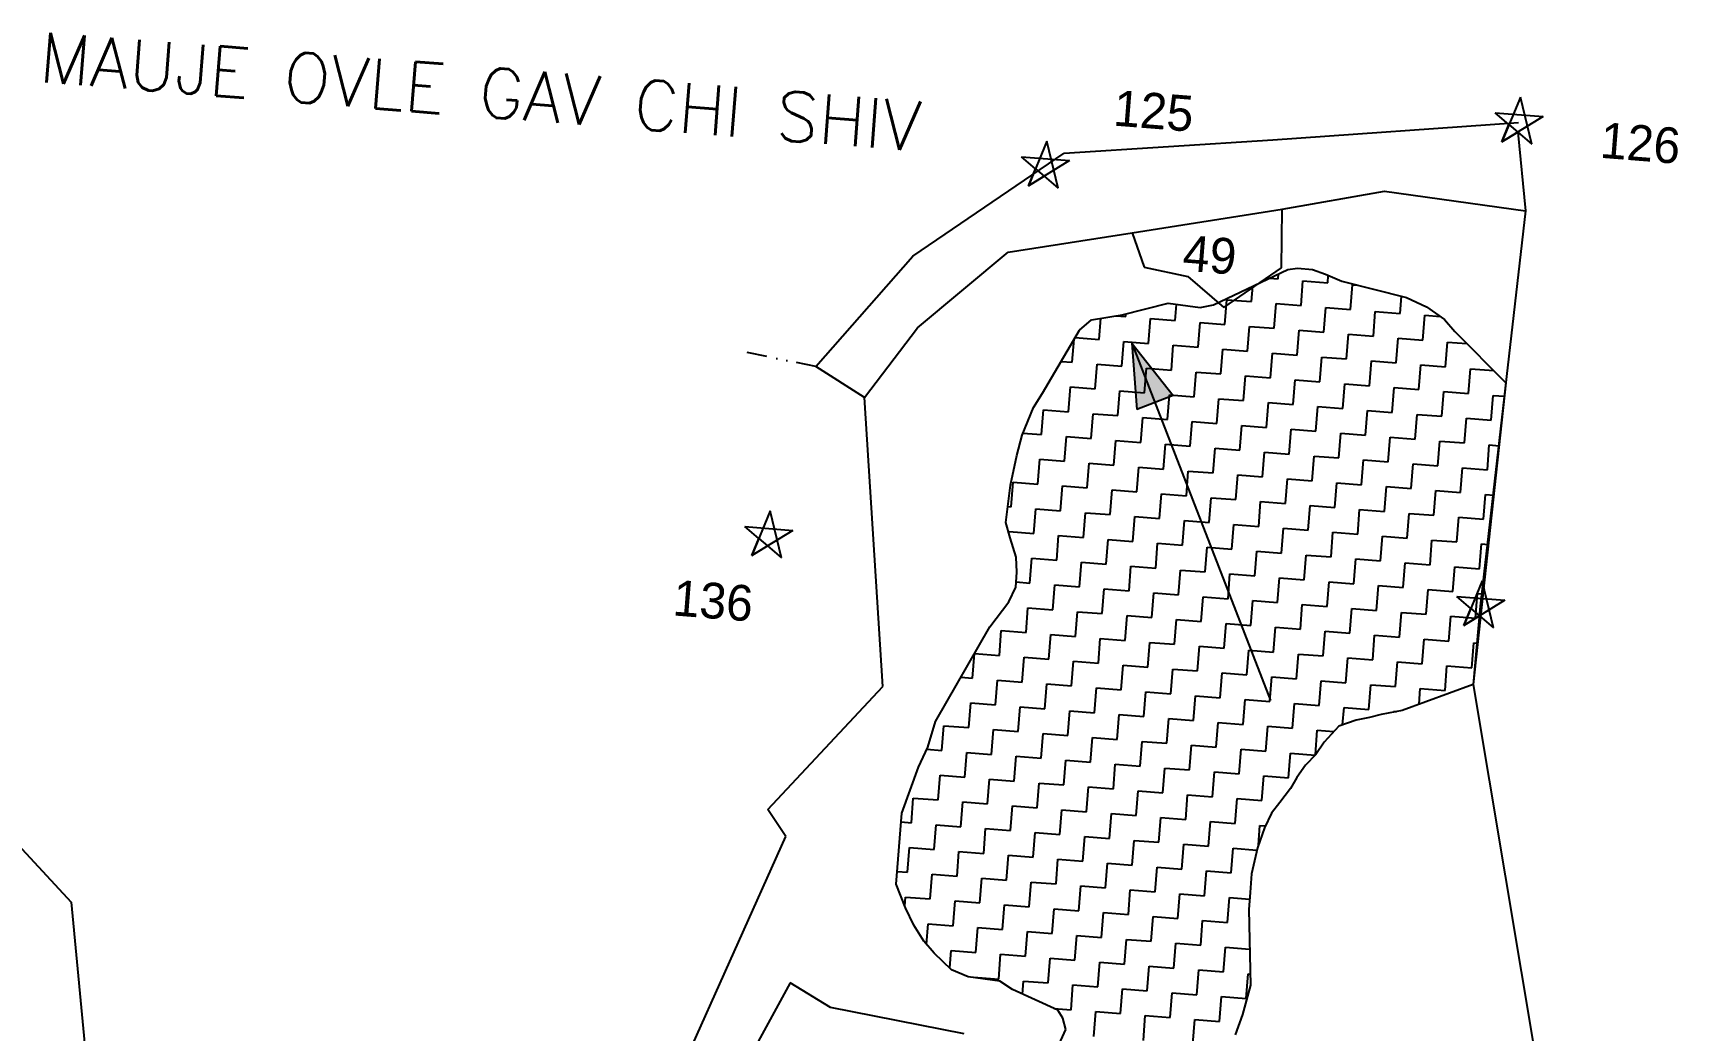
# Model space of a CAD drawing. Header units: metres. Extents: x 292752 to 294952, y 2098977 to 2102453.
# Drawn here: x 294385.6 to 294800.9, y 2101501.5 to 2101753.3 of the extents above; entities that cross this region are included whole.
import ezdxf
from ezdxf.enums import TextEntityAlignment as Align

# ---------------------------------------------------------------- set-up
doc = ezdxf.new("R2010")
doc.units = ezdxf.units.M
doc.linetypes.add('DIVIDE', pattern=[1.25, 0.5, -0.25, 0, -0.25, 0, -0.25])
for name, color, linetype in [('POLY_HATCH', 12, 'Continuous'), ('POLY_PARCEL', 6, 'Continuous'), ('POLY_ROAD', 30, 'Continuous'), ('TEXT_MAPOUT', 7, 'Continuous'), ('TEXT_PARCEL', 7, 'Continuous'), ('V_BOUND_LINE', 7, 'Continuous'), ('V_DIVIDE_LINE', 7, 'DIVIDE')]:
    doc.layers.add(name, color=color, linetype=linetype)
doc.styles.get("Standard").update_dxf_attribs({"font": 'simplex.shx'})
doc.styles.add('TEXT_MAP', font='', dxfattribs={"height": 2.5})
doc.styles.get('TEXT_MAP').set_extended_font_data('Kruti Dev 050')

msp = doc.modelspace()

# ---------------------------------------------------------------- hatches: boundary and pattern name
h = msp.add_hatch(color=256)
h.paths.add_polyline_path([(294668.87, 2101659.98), (294673.46, 2101661.76), (294663.07, 2101674.96)])
h.paths.add_polyline_path([(294663.07, 2101674.96), (294664.29, 2101658.21), (294668.87, 2101659.98)])

# ---------------------------------------------------------------- linework, layer by layer
for p, q in [((294761.13, 2101737.07), (294756.46, 2101725.81)), ((294763.97, 2101725.22), (294761.13, 2101737.07)), ((294754.71, 2101733.13), (294766.85, 2101732.17)), ((294758.24, 2101730.11), (294754.71, 2101733.13)), ((294766.85, 2101732.17), (294756.45, 2101725.81)), ((294756.45, 2101725.81), (294758.24, 2101730.11)), ((294756.46, 2101725.81), (294760.43, 2101728.24)), ((294758.24, 2101730.11), (294760.43, 2101728.24)), ((294760.43, 2101728.24), (294763.97, 2101725.22)), ((294641.59, 2101725.94), (294636.92, 2101714.68)), ((294644.43, 2101714.08), (294641.59, 2101725.94)), ((294635.16, 2101722), (294647.31, 2101721.04)), ((294638.69, 2101718.98), (294635.16, 2101722)), ((294647.31, 2101721.04), (294636.91, 2101714.67)), ((294636.91, 2101714.67), (294638.69, 2101718.98)), ((294638.69, 2101718.98), (294640.89, 2101717.11)), ((294636.92, 2101714.68), (294640.89, 2101717.11)), ((294640.89, 2101717.11), (294644.43, 2101714.08)), ((294663.07, 2101674.96), (294698.03, 2101584.69)), ((294663.07, 2101674.96), (294664.29, 2101658.21)), ((294663.07, 2101674.96), (294673.46, 2101661.76)), ((294673.46, 2101661.76), (294664.29, 2101658.21)), ((294571.75, 2101632.56), (294567.08, 2101621.3)), ((294574.59, 2101620.71), (294571.75, 2101632.56)), ((294565.33, 2101628.62), (294577.48, 2101627.67)), ((294568.86, 2101625.61), (294565.33, 2101628.62)), ((294577.48, 2101627.67), (294567.08, 2101621.3)), ((294567.08, 2101621.3), (294568.86, 2101625.61)), ((294567.08, 2101621.3), (294571.06, 2101623.73)), ((294568.86, 2101625.61), (294571.06, 2101623.73)), ((294571.06, 2101623.73), (294574.59, 2101620.71)), ((294751.49, 2101614.92), (294746.82, 2101603.66)), ((294754.33, 2101603.07), (294751.49, 2101614.92)), ((294745.07, 2101610.98), (294757.21, 2101610.02)), ((294748.6, 2101607.97), (294745.07, 2101610.98)), ((294757.21, 2101610.02), (294746.81, 2101603.66)), ((294746.81, 2101603.66), (294748.6, 2101607.97)), ((294748.6, 2101607.97), (294750.79, 2101606.09)), ((294746.82, 2101603.66), (294750.79, 2101606.09)), ((294750.79, 2101606.09), (294754.33, 2101603.07))]:
    msp.add_line(p, q)
at = {"layer": 'POLY_HATCH'}
for p, q in [((294702.45, 2101693.57), (294704.85, 2101693.86)), ((294704.85, 2101693.86), (294708.64, 2101693.56)), ((294683.64, 2101684.58), (294702.45, 2101693.57)), ((294708.64, 2101693.56), (294711.88, 2101692.35)), ((294711.88, 2101692.35), (294716.03, 2101690.6)), ((294716.03, 2101690.6), (294732.37, 2101686.45)), ((294732.37, 2101686.45), (294737.43, 2101684.15)), ((294652.86, 2101680.82), (294660.58, 2101682.12)), ((294660.58, 2101682.12), (294672.24, 2101685.01)), ((294672.24, 2101685.01), (294680.25, 2101683.9)), ((294680.25, 2101683.9), (294683.64, 2101684.58)), ((294737.43, 2101684.15), (294741.94, 2101680.93)), ((294640.44, 2101662.28), (294649.79, 2101678.21)), ((294649.79, 2101678.21), (294652.86, 2101680.82)), ((294741.94, 2101680.93), (294744.56, 2101677.87)), ((294744.56, 2101677.87), (294757.46, 2101664.93)), ((294757.46, 2101664.93), (294749.18, 2101588.76)), ((294638.25, 2101658.65), (294640.44, 2101662.28)), ((294635.32, 2101651.74), (294638.25, 2101658.65)), ((294633.96, 2101646.61), (294635.32, 2101651.74)), ((294632.42, 2101639.11), (294633.96, 2101646.61)), ((294631.2, 2101629.69), (294632.42, 2101639.11)), ((294632.32, 2101625.79), (294631.2, 2101629.69)), ((294633.84, 2101620.91), (294632.32, 2101625.79)), ((294634.01, 2101617.09), (294633.84, 2101620.91)), ((294633.72, 2101613.3), (294634.01, 2101617.09)), ((294632, 2101609.63), (294633.72, 2101613.3)), ((294627.21, 2101603.34), (294632, 2101609.63)), ((294613.45, 2101579.41), (294627.21, 2101603.34)), ((294749.18, 2101588.76), (294731.29, 2101582.18)), ((294731.29, 2101582.18), (294725.97, 2101581.17)), ((294611.5, 2101572.89), (294613.45, 2101579.41)), ((294715.26, 2101578.21), (294711.61, 2101574.21)), ((294719.67, 2101579.76), (294715.26, 2101578.21)), ((294723.05, 2101580.45), (294719.67, 2101579.76)), ((294725.97, 2101581.17), (294723.05, 2101580.45)), ((294711.61, 2101574.21), (294709.45, 2101571.05)), ((294609.2, 2101567.84), (294611.5, 2101572.89)), ((294709.45, 2101571.05), (294706.86, 2101568.4)), ((294604.95, 2101556.27), (294609.2, 2101567.84)), ((294704.7, 2101565.24), (294703.06, 2101562.51)), ((294706.86, 2101568.4), (294704.7, 2101565.24)), ((294703.06, 2101562.51), (294700.39, 2101558.91)), ((294700.39, 2101558.91), (294698.28, 2101556.22)), ((294603.53, 2101538.3), (294604.95, 2101556.27)), ((294698.28, 2101556.22), (294696.56, 2101552.55)), ((294696.56, 2101552.55), (294694.73, 2101547.46)), ((294694.73, 2101547.46), (294693.26, 2101540.91)), ((294693.26, 2101540.91), (294692.88, 2101536.18)), ((294605.93, 2101532.39), (294603.53, 2101538.3)), ((294692.88, 2101536.18), (294692.55, 2101531.92)), ((294607.96, 2101527.95), (294605.93, 2101532.39)), ((294692.55, 2101531.92), (294692.95, 2101512.84)), ((294610.5, 2101523.94), (294607.96, 2101527.95)), ((294613.11, 2101520.88), (294610.5, 2101523.94)), ((294617.55, 2101516.72), (294613.11, 2101520.88)), ((294621.7, 2101514.96), (294617.55, 2101516.72)), ((294629.71, 2101513.85), (294621.7, 2101514.96)), ((294632.87, 2101511.7), (294629.71, 2101513.85)), ((294644.37, 2101506.51), (294632.87, 2101511.7)), ((294692.95, 2101512.84), (294690.93, 2101505.39)), ((294645.64, 2101504.5), (294644.37, 2101506.51)), ((294646.37, 2101501.59), (294645.64, 2101504.5)), ((294690.93, 2101505.39), (294689.1, 2101500.29)), ((294644.65, 2101497.92), (294646.37, 2101501.59))]:
    msp.add_line(p, q, dxfattribs=at)
at = {"layer": 'POLY_HATCH', "linetype": 'Continuous'}
for p, q in [((294697.8, 2101691.35), (294699.98, 2101691.18)), ((294699.98, 2101691.18), (294700.08, 2101692.44)), ((294705.74, 2101684.43), (294706.23, 2101690.68)), ((294706.23, 2101690.68), (294712.48, 2101690.19)), ((294712.48, 2101690.19), (294712.63, 2101692.03)), ((294718.24, 2101683.45), (294718.73, 2101689.7)), ((294718.73, 2101689.7), (294719.95, 2101689.6)), ((294686.49, 2101679.66), (294686.99, 2101685.91)), ((294686.99, 2101685.91), (294693.24, 2101685.42)), ((294693.24, 2101685.42), (294693.55, 2101689.32)), ((294730.74, 2101682.46), (294731.08, 2101686.78)), ((294658.92, 2101681.84), (294661.49, 2101681.64)), ((294661.49, 2101681.64), (294661.55, 2101682.36)), ((294673.99, 2101680.65), (294674.31, 2101684.72)), ((294698.99, 2101678.68), (294699.49, 2101684.93)), ((294699.49, 2101684.93), (294705.74, 2101684.43)), ((294711.5, 2101677.69), (294711.99, 2101683.94)), ((294711.99, 2101683.94), (294718.24, 2101683.45)), ((294724, 2101676.7), (294724.49, 2101682.95)), ((294724.49, 2101682.95), (294730.74, 2101682.46)), ((294736.5, 2101675.72), (294736.99, 2101681.97)), ((294736.99, 2101681.97), (294740.93, 2101681.66)), ((294654.75, 2101675.88), (294655.17, 2101681.21)), ((294667.25, 2101674.89), (294667.74, 2101681.14)), ((294667.74, 2101681.14), (294673.99, 2101680.65)), ((294679.75, 2101673.91), (294680.24, 2101680.16)), ((294680.24, 2101680.16), (294686.49, 2101679.66)), ((294692.25, 2101672.92), (294692.74, 2101679.17)), ((294692.74, 2101679.17), (294698.99, 2101678.68)), ((294704.75, 2101671.93), (294705.25, 2101678.18)), ((294705.25, 2101678.18), (294711.5, 2101677.69)), ((294717.25, 2101670.95), (294717.75, 2101677.2)), ((294717.75, 2101677.2), (294724, 2101676.7)), ((294648.01, 2101670.12), (294648.46, 2101675.95)), ((294648.7, 2101676.36), (294654.75, 2101675.88)), ((294660.51, 2101669.13), (294661, 2101675.38)), ((294661, 2101675.38), (294667.25, 2101674.89)), ((294673.01, 2101668.15), (294673.5, 2101674.4)), ((294673.5, 2101674.4), (294679.75, 2101673.91)), ((294685.51, 2101667.16), (294686, 2101673.41)), ((294686, 2101673.41), (294692.25, 2101672.92)), ((294729.75, 2101669.96), (294730.25, 2101676.21)), ((294730.25, 2101676.21), (294736.5, 2101675.72)), ((294742.25, 2101668.97), (294742.75, 2101675.22)), ((294742.75, 2101675.22), (294747.58, 2101674.84)), ((294645.17, 2101670.34), (294648.01, 2101670.12)), ((294653.76, 2101663.38), (294654.26, 2101669.63)), ((294654.26, 2101669.63), (294660.51, 2101669.13)), ((294698.01, 2101666.17), (294698.5, 2101672.43)), ((294698.5, 2101672.43), (294704.75, 2101671.93)), ((294710.51, 2101665.19), (294711, 2101671.44)), ((294711, 2101671.44), (294717.25, 2101670.95)), ((294723.01, 2101664.2), (294723.5, 2101670.45)), ((294723.5, 2101670.45), (294729.75, 2101669.96)), ((294735.51, 2101663.22), (294736, 2101669.47)), ((294736, 2101669.47), (294742.25, 2101668.97)), ((294666.26, 2101662.39), (294666.76, 2101668.64)), ((294666.76, 2101668.64), (294673.01, 2101668.15)), ((294678.76, 2101661.4), (294679.26, 2101667.65)), ((294679.26, 2101667.65), (294685.51, 2101667.16)), ((294691.26, 2101660.42), (294691.76, 2101666.67)), ((294691.76, 2101666.67), (294698.01, 2101666.17)), ((294703.77, 2101659.43), (294704.26, 2101665.68)), ((294704.26, 2101665.68), (294710.51, 2101665.19)), ((294716.27, 2101658.44), (294716.76, 2101664.7)), ((294716.76, 2101664.7), (294723.01, 2101664.2)), ((294748.01, 2101662.23), (294748.5, 2101668.48)), ((294748.5, 2101668.48), (294754.38, 2101668.02)), ((294647.02, 2101657.62), (294647.51, 2101663.87)), ((294647.51, 2101663.87), (294653.76, 2101663.38)), ((294659.52, 2101656.63), (294660.01, 2101662.88)), ((294660.01, 2101662.88), (294666.26, 2101662.39)), ((294672.02, 2101655.65), (294672.51, 2101661.9)), ((294672.51, 2101661.9), (294678.76, 2101661.4)), ((294684.52, 2101654.66), (294685.01, 2101660.91)), ((294685.01, 2101660.91), (294691.26, 2101660.42)), ((294728.77, 2101657.46), (294729.26, 2101663.71)), ((294729.26, 2101663.71), (294735.51, 2101663.22)), ((294741.27, 2101656.47), (294741.76, 2101662.72)), ((294741.76, 2101662.72), (294748.01, 2101662.23)), ((294753.77, 2101655.49), (294754.26, 2101661.74)), ((294754.26, 2101661.74), (294757.09, 2101661.51)), ((294640.27, 2101651.86), (294640.77, 2101658.11)), ((294640.77, 2101658.11), (294647.02, 2101657.62)), ((294652.78, 2101650.88), (294653.27, 2101657.13)), ((294653.27, 2101657.13), (294659.52, 2101656.63)), ((294697.02, 2101653.67), (294697.51, 2101659.92)), ((294697.51, 2101659.92), (294703.77, 2101659.43)), ((294709.52, 2101652.69), (294710.02, 2101658.94)), ((294710.02, 2101658.94), (294716.27, 2101658.44)), ((294722.02, 2101651.7), (294722.52, 2101657.95)), ((294722.52, 2101657.95), (294728.77, 2101657.46)), ((294734.52, 2101650.71), (294735.02, 2101656.96)), ((294735.02, 2101656.96), (294741.27, 2101656.47)), ((294635.53, 2101652.24), (294640.27, 2101651.86)), ((294665.28, 2101649.89), (294665.77, 2101656.14)), ((294665.77, 2101656.14), (294672.02, 2101655.65)), ((294677.78, 2101648.9), (294678.27, 2101655.15)), ((294678.27, 2101655.15), (294684.52, 2101654.66)), ((294690.28, 2101647.92), (294690.77, 2101654.17)), ((294690.77, 2101654.17), (294697.02, 2101653.67)), ((294702.78, 2101646.93), (294703.27, 2101653.18)), ((294703.27, 2101653.18), (294709.52, 2101652.69)), ((294747.02, 2101649.73), (294747.52, 2101655.98)), ((294747.52, 2101655.98), (294753.77, 2101655.49)), ((294646.03, 2101645.12), (294646.53, 2101651.37)), ((294646.53, 2101651.37), (294652.78, 2101650.88)), ((294658.53, 2101644.13), (294659.03, 2101650.38)), ((294659.03, 2101650.38), (294665.28, 2101649.89)), ((294671.03, 2101643.15), (294671.53, 2101649.4)), ((294671.53, 2101649.4), (294677.78, 2101648.9)), ((294683.53, 2101642.16), (294684.03, 2101648.41)), ((294684.03, 2101648.41), (294690.28, 2101647.92)), ((294715.28, 2101645.94), (294715.77, 2101652.19)), ((294715.77, 2101652.19), (294722.02, 2101651.7)), ((294727.78, 2101644.96), (294728.27, 2101651.21)), ((294728.27, 2101651.21), (294734.52, 2101650.71)), ((294740.28, 2101643.97), (294740.77, 2101650.22)), ((294740.77, 2101650.22), (294747.02, 2101649.73)), ((294752.78, 2101642.98), (294753.27, 2101649.23)), ((294753.27, 2101649.23), (294755.73, 2101649.04)), ((294639.29, 2101639.36), (294639.78, 2101645.61)), ((294639.78, 2101645.61), (294646.03, 2101645.12)), ((294651.79, 2101638.38), (294652.28, 2101644.63)), ((294652.28, 2101644.63), (294658.53, 2101644.13)), ((294696.04, 2101641.17), (294696.53, 2101647.42)), ((294696.53, 2101647.42), (294702.78, 2101646.93)), ((294708.54, 2101640.19), (294709.03, 2101646.44)), ((294709.03, 2101646.44), (294715.28, 2101645.94)), ((294721.04, 2101639.2), (294721.53, 2101645.45)), ((294721.53, 2101645.45), (294727.78, 2101644.96)), ((294733.54, 2101638.21), (294734.03, 2101644.46)), ((294734.03, 2101644.46), (294740.28, 2101643.97)), ((294632.54, 2101633.61), (294633.04, 2101639.86)), ((294633.04, 2101639.86), (294639.29, 2101639.36)), ((294664.29, 2101637.39), (294664.78, 2101643.64)), ((294664.78, 2101643.64), (294671.03, 2101643.15)), ((294676.79, 2101636.4), (294677.28, 2101642.65)), ((294677.28, 2101642.65), (294683.53, 2101642.16)), ((294689.29, 2101635.42), (294689.78, 2101641.67)), ((294689.78, 2101641.67), (294696.04, 2101641.17)), ((294701.79, 2101634.43), (294702.29, 2101640.68)), ((294702.29, 2101640.68), (294708.54, 2101640.19)), ((294746.04, 2101637.23), (294746.53, 2101643.48)), ((294746.53, 2101643.48), (294752.78, 2101642.98)), ((294645.05, 2101632.62), (294645.54, 2101638.87)), ((294645.54, 2101638.87), (294651.79, 2101638.38)), ((294657.55, 2101631.63), (294658.04, 2101637.88)), ((294658.04, 2101637.88), (294664.29, 2101637.39)), ((294670.05, 2101630.65), (294670.54, 2101636.9)), ((294670.54, 2101636.9), (294676.79, 2101636.4)), ((294682.55, 2101629.66), (294683.04, 2101635.91)), ((294683.04, 2101635.91), (294689.29, 2101635.42)), ((294714.29, 2101633.44), (294714.79, 2101639.69)), ((294714.79, 2101639.69), (294721.04, 2101639.2)), ((294726.79, 2101632.46), (294727.29, 2101638.71)), ((294727.29, 2101638.71), (294733.54, 2101638.21)), ((294739.29, 2101631.47), (294739.79, 2101637.72)), ((294739.79, 2101637.72), (294746.04, 2101637.23)), ((294751.8, 2101630.48), (294752.29, 2101636.73)), ((294752.29, 2101636.73), (294754.38, 2101636.57)), ((294631.71, 2101633.67), (294632.54, 2101633.61)), ((294638.3, 2101626.86), (294638.8, 2101633.11)), ((294638.8, 2101633.11), (294645.05, 2101632.62)), ((294650.8, 2101625.88), (294651.3, 2101632.13)), ((294651.3, 2101632.13), (294657.55, 2101631.63)), ((294695.05, 2101628.67), (294695.54, 2101634.92)), ((294695.54, 2101634.92), (294701.79, 2101634.43)), ((294707.55, 2101627.69), (294708.04, 2101633.94)), ((294708.04, 2101633.94), (294714.29, 2101633.44)), ((294720.05, 2101626.7), (294720.54, 2101632.95)), ((294720.54, 2101632.95), (294726.79, 2101632.46)), ((294732.55, 2101625.71), (294733.04, 2101631.96)), ((294733.04, 2101631.96), (294739.29, 2101631.47)), ((294632.01, 2101626.86), (294632.05, 2101627.35)), ((294632.05, 2101627.35), (294638.3, 2101626.86)), ((294663.3, 2101624.89), (294663.8, 2101631.14)), ((294663.8, 2101631.14), (294670.05, 2101630.65)), ((294675.8, 2101623.9), (294676.3, 2101630.15)), ((294676.3, 2101630.15), (294682.55, 2101629.66)), ((294688.3, 2101622.92), (294688.8, 2101629.17)), ((294688.8, 2101629.17), (294695.05, 2101628.67)), ((294700.81, 2101621.93), (294701.3, 2101628.18)), ((294701.3, 2101628.18), (294707.55, 2101627.69)), ((294745.05, 2101624.73), (294745.54, 2101630.98)), ((294745.54, 2101630.98), (294751.8, 2101630.48)), ((294644.06, 2101620.12), (294644.55, 2101626.37)), ((294644.55, 2101626.37), (294650.8, 2101625.88)), ((294656.56, 2101619.13), (294657.05, 2101625.38)), ((294657.05, 2101625.38), (294663.3, 2101624.89)), ((294669.06, 2101618.14), (294669.55, 2101624.4)), ((294669.55, 2101624.4), (294675.8, 2101623.9)), ((294681.56, 2101617.16), (294682.05, 2101623.41)), ((294682.05, 2101623.41), (294688.3, 2101622.92)), ((294713.31, 2101620.94), (294713.8, 2101627.19)), ((294713.8, 2101627.19), (294720.05, 2101626.7)), ((294725.81, 2101619.96), (294726.3, 2101626.21)), ((294726.3, 2101626.21), (294732.55, 2101625.71)), ((294738.31, 2101618.97), (294738.8, 2101625.22)), ((294738.8, 2101625.22), (294745.05, 2101624.73)), ((294750.81, 2101617.98), (294751.3, 2101624.23)), ((294751.3, 2101624.23), (294753.02, 2101624.1)), ((294637.32, 2101614.36), (294637.81, 2101620.61)), ((294637.81, 2101620.61), (294644.06, 2101620.12)), ((294649.82, 2101613.37), (294650.31, 2101619.62)), ((294650.31, 2101619.62), (294656.56, 2101619.13)), ((294694.06, 2101616.17), (294694.56, 2101622.42)), ((294694.56, 2101622.42), (294700.81, 2101621.93)), ((294706.56, 2101615.19), (294707.06, 2101621.44)), ((294707.06, 2101621.44), (294713.31, 2101620.94)), ((294719.06, 2101614.2), (294719.56, 2101620.45)), ((294719.56, 2101620.45), (294725.81, 2101619.96)), ((294731.56, 2101613.21), (294732.06, 2101619.46)), ((294732.06, 2101619.46), (294738.31, 2101618.97)), ((294662.32, 2101612.39), (294662.81, 2101618.64)), ((294662.81, 2101618.64), (294669.06, 2101618.14)), ((294674.82, 2101611.4), (294675.31, 2101617.65)), ((294675.31, 2101617.65), (294681.56, 2101617.16)), ((294687.32, 2101610.41), (294687.81, 2101616.67)), ((294687.81, 2101616.67), (294694.06, 2101616.17)), ((294699.82, 2101609.43), (294700.31, 2101615.68)), ((294700.31, 2101615.68), (294706.56, 2101615.19)), ((294744.06, 2101612.23), (294744.56, 2101618.48)), ((294744.56, 2101618.48), (294750.81, 2101617.98)), ((294633.82, 2101614.64), (294637.32, 2101614.36)), ((294643.07, 2101607.62), (294643.57, 2101613.87)), ((294643.57, 2101613.87), (294649.82, 2101613.37)), ((294655.57, 2101606.63), (294656.07, 2101612.88)), ((294656.07, 2101612.88), (294662.32, 2101612.39)), ((294668.07, 2101605.64), (294668.57, 2101611.89)), ((294668.57, 2101611.89), (294674.82, 2101611.4)), ((294680.57, 2101604.66), (294681.07, 2101610.91)), ((294681.07, 2101610.91), (294687.32, 2101610.41)), ((294712.32, 2101608.44), (294712.81, 2101614.69)), ((294712.81, 2101614.69), (294719.06, 2101614.2)), ((294724.82, 2101607.46), (294725.31, 2101613.71)), ((294725.31, 2101613.71), (294731.56, 2101613.21)), ((294737.32, 2101606.47), (294737.81, 2101612.72)), ((294737.81, 2101612.72), (294744.06, 2101612.23)), ((294749.82, 2101605.48), (294750.32, 2101611.73)), ((294750.32, 2101611.73), (294751.67, 2101611.63)), ((294636.33, 2101601.86), (294636.82, 2101608.11)), ((294636.82, 2101608.11), (294643.07, 2101607.62)), ((294648.83, 2101600.87), (294649.32, 2101607.12)), ((294649.32, 2101607.12), (294655.57, 2101606.63)), ((294693.08, 2101603.67), (294693.57, 2101609.92)), ((294693.57, 2101609.92), (294699.82, 2101609.43)), ((294705.58, 2101602.68), (294706.07, 2101608.93)), ((294706.07, 2101608.93), (294712.32, 2101608.44)), ((294718.08, 2101601.7), (294718.57, 2101607.95)), ((294718.57, 2101607.95), (294724.82, 2101607.46)), ((294730.58, 2101600.71), (294731.07, 2101606.96)), ((294731.07, 2101606.96), (294737.32, 2101606.47)), ((294661.33, 2101599.89), (294661.82, 2101606.14)), ((294661.82, 2101606.14), (294668.07, 2101605.64)), ((294673.83, 2101598.9), (294674.32, 2101605.15)), ((294674.32, 2101605.15), (294680.57, 2101604.66)), ((294686.33, 2101597.91), (294686.83, 2101604.16)), ((294686.83, 2101604.16), (294693.08, 2101603.67)), ((294698.83, 2101596.93), (294699.33, 2101603.18)), ((294699.33, 2101603.18), (294705.58, 2101602.68)), ((294743.08, 2101599.72), (294743.57, 2101605.98)), ((294743.57, 2101605.98), (294749.82, 2101605.48)), ((294629.59, 2101596.1), (294630.08, 2101602.35)), ((294630.08, 2101602.35), (294636.33, 2101601.86)), ((294642.09, 2101595.12), (294642.58, 2101601.37)), ((294642.58, 2101601.37), (294648.83, 2101600.87)), ((294654.59, 2101594.13), (294655.08, 2101600.38)), ((294655.08, 2101600.38), (294661.33, 2101599.89)), ((294667.09, 2101593.14), (294667.58, 2101599.39)), ((294667.58, 2101599.39), (294673.83, 2101598.9)), ((294679.59, 2101592.16), (294680.08, 2101598.41)), ((294680.08, 2101598.41), (294686.33, 2101597.91)), ((294711.33, 2101595.94), (294711.83, 2101602.19)), ((294711.83, 2101602.19), (294718.08, 2101601.7)), ((294723.83, 2101594.95), (294724.33, 2101601.2)), ((294724.33, 2101601.2), (294730.58, 2101600.71)), ((294736.33, 2101593.97), (294736.83, 2101600.22)), ((294736.83, 2101600.22), (294743.08, 2101599.72)), ((294748.84, 2101592.98), (294749.33, 2101599.23)), ((294749.33, 2101599.23), (294750.31, 2101599.15)), ((294622.84, 2101590.35), (294623.33, 2101596.6)), ((294623.33, 2101596.6), (294629.59, 2101596.1)), ((294635.34, 2101589.36), (294635.84, 2101595.61)), ((294635.84, 2101595.61), (294642.09, 2101595.12)), ((294647.84, 2101588.37), (294648.34, 2101594.62)), ((294648.34, 2101594.62), (294654.59, 2101594.13)), ((294692.09, 2101591.17), (294692.58, 2101597.42)), ((294692.58, 2101597.42), (294698.83, 2101596.93)), ((294704.59, 2101590.18), (294705.08, 2101596.43)), ((294705.08, 2101596.43), (294711.33, 2101595.94)), ((294717.09, 2101589.2), (294717.58, 2101595.45)), ((294717.58, 2101595.45), (294723.83, 2101594.95)), ((294729.59, 2101588.21), (294730.08, 2101594.46)), ((294730.08, 2101594.46), (294736.33, 2101593.97)), ((294619.87, 2101590.58), (294622.84, 2101590.35)), ((294660.34, 2101587.39), (294660.84, 2101593.64)), ((294660.84, 2101593.64), (294667.09, 2101593.14)), ((294672.84, 2101586.4), (294673.34, 2101592.65)), ((294673.34, 2101592.65), (294679.59, 2101592.16)), ((294685.35, 2101585.41), (294685.84, 2101591.66)), ((294685.84, 2101591.66), (294692.09, 2101591.17)), ((294697.85, 2101584.43), (294698.34, 2101590.68)), ((294698.34, 2101590.68), (294704.59, 2101590.18)), ((294742.09, 2101587.22), (294742.59, 2101593.47)), ((294742.59, 2101593.47), (294748.84, 2101592.98)), ((294628.6, 2101583.6), (294629.09, 2101589.85)), ((294629.09, 2101589.85), (294635.34, 2101589.36)), ((294641.1, 2101582.62), (294641.59, 2101588.87)), ((294641.59, 2101588.87), (294647.84, 2101588.37)), ((294653.6, 2101581.63), (294654.09, 2101587.88)), ((294654.09, 2101587.88), (294660.34, 2101587.39)), ((294666.1, 2101580.64), (294666.59, 2101586.89)), ((294666.59, 2101586.89), (294672.84, 2101586.4)), ((294678.6, 2101579.66), (294679.09, 2101585.91)), ((294679.09, 2101585.91), (294685.35, 2101585.41)), ((294710.35, 2101583.44), (294710.84, 2101589.69)), ((294710.84, 2101589.69), (294717.09, 2101589.2)), ((294722.85, 2101582.45), (294723.34, 2101588.7)), ((294723.34, 2101588.7), (294729.59, 2101588.21)), ((294735.53, 2101583.74), (294735.84, 2101587.72)), ((294735.84, 2101587.72), (294742.09, 2101587.22)), ((294621.85, 2101577.85), (294622.35, 2101584.1)), ((294622.35, 2101584.1), (294628.6, 2101583.6)), ((294634.36, 2101576.86), (294634.85, 2101583.11)), ((294634.85, 2101583.11), (294641.1, 2101582.62)), ((294646.86, 2101575.87), (294647.35, 2101582.12)), ((294647.35, 2101582.12), (294653.6, 2101581.63)), ((294691.1, 2101578.67), (294691.6, 2101584.92)), ((294691.6, 2101584.92), (294697.85, 2101584.43)), ((294703.6, 2101577.68), (294704.1, 2101583.93)), ((294704.1, 2101583.93), (294710.35, 2101583.44)), ((294716.25, 2101578.56), (294716.6, 2101582.95)), ((294716.6, 2101582.95), (294722.85, 2101582.45)), ((294729.08, 2101581.76), (294729.1, 2101581.96)), ((294729.1, 2101581.96), (294729.83, 2101581.9)), ((294615.11, 2101572.09), (294615.6, 2101578.34)), ((294615.6, 2101578.34), (294621.85, 2101577.85)), ((294659.36, 2101574.89), (294659.85, 2101581.14)), ((294659.85, 2101581.14), (294666.1, 2101580.64)), ((294671.86, 2101573.9), (294672.35, 2101580.15)), ((294672.35, 2101580.15), (294678.6, 2101579.66)), ((294684.36, 2101572.91), (294684.85, 2101579.16)), ((294684.85, 2101579.16), (294691.1, 2101578.67)), ((294696.86, 2101571.93), (294697.35, 2101578.18)), ((294697.35, 2101578.18), (294703.6, 2101577.68)), ((294627.61, 2101571.1), (294628.11, 2101577.35)), ((294628.11, 2101577.35), (294634.36, 2101576.86)), ((294640.11, 2101570.12), (294640.61, 2101576.37)), ((294640.61, 2101576.37), (294646.86, 2101575.87)), ((294652.61, 2101569.13), (294653.11, 2101575.38)), ((294653.11, 2101575.38), (294659.36, 2101574.89)), ((294665.11, 2101568.14), (294665.61, 2101574.39)), ((294665.61, 2101574.39), (294671.86, 2101573.9)), ((294677.62, 2101567.16), (294678.11, 2101573.41)), ((294678.11, 2101573.41), (294684.36, 2101572.91)), ((294709.36, 2101570.96), (294709.85, 2101577.19)), ((294709.85, 2101577.19), (294714.02, 2101576.86)), ((294611.27, 2101572.39), (294615.11, 2101572.09)), ((294620.87, 2101565.34), (294621.36, 2101571.59)), ((294621.36, 2101571.59), (294627.61, 2101571.1)), ((294633.37, 2101564.36), (294633.86, 2101570.61)), ((294633.86, 2101570.61), (294640.11, 2101570.12)), ((294645.87, 2101563.37), (294646.36, 2101569.62)), ((294646.36, 2101569.62), (294652.61, 2101569.13)), ((294690.12, 2101566.17), (294690.61, 2101572.42)), ((294690.61, 2101572.42), (294696.86, 2101571.93)), ((294702.62, 2101565.18), (294703.11, 2101571.43)), ((294703.11, 2101571.43), (294709.34, 2101570.94)), ((294614.12, 2101559.59), (294614.62, 2101565.84)), ((294614.62, 2101565.84), (294620.87, 2101565.34)), ((294658.37, 2101562.38), (294658.86, 2101568.64)), ((294658.86, 2101568.64), (294665.11, 2101568.14)), ((294670.87, 2101561.4), (294671.36, 2101567.65)), ((294671.36, 2101567.65), (294677.62, 2101567.16)), ((294683.37, 2101560.41), (294683.87, 2101566.66)), ((294683.87, 2101566.66), (294690.12, 2101566.17)), ((294695.87, 2101559.43), (294696.37, 2101565.68)), ((294696.37, 2101565.68), (294702.62, 2101565.18)), ((294626.63, 2101558.6), (294627.12, 2101564.85)), ((294627.12, 2101564.85), (294633.37, 2101564.36)), ((294639.13, 2101557.61), (294639.62, 2101563.86)), ((294639.62, 2101563.86), (294645.87, 2101563.37)), ((294651.63, 2101556.63), (294652.12, 2101562.88)), ((294652.12, 2101562.88), (294658.37, 2101562.38)), ((294664.13, 2101555.64), (294664.62, 2101561.89)), ((294664.62, 2101561.89), (294670.87, 2101561.4)), ((294676.63, 2101554.65), (294677.12, 2101560.91)), ((294677.12, 2101560.91), (294683.37, 2101560.41)), ((294607.38, 2101553.83), (294607.87, 2101560.08)), ((294607.87, 2101560.08), (294614.12, 2101559.59)), ((294619.88, 2101552.84), (294620.38, 2101559.09)), ((294620.38, 2101559.09), (294626.63, 2101558.6)), ((294632.38, 2101551.86), (294632.88, 2101558.11)), ((294632.88, 2101558.11), (294639.13, 2101557.61)), ((294644.88, 2101550.87), (294645.38, 2101557.12)), ((294645.38, 2101557.12), (294651.63, 2101556.63)), ((294689.13, 2101553.67), (294689.62, 2101559.92)), ((294689.62, 2101559.92), (294695.87, 2101559.43)), ((294604.78, 2101554.04), (294607.38, 2101553.83)), ((294613.14, 2101547.09), (294613.63, 2101553.34)), ((294613.63, 2101553.34), (294619.88, 2101552.84)), ((294657.38, 2101549.88), (294657.88, 2101556.13)), ((294657.88, 2101556.13), (294664.13, 2101555.64)), ((294669.88, 2101548.9), (294670.38, 2101555.15)), ((294670.38, 2101555.15), (294676.63, 2101554.65)), ((294682.39, 2101547.91), (294682.88, 2101554.16)), ((294682.88, 2101554.16), (294689.13, 2101553.67)), ((294694.98, 2101548.17), (294695.38, 2101553.17)), ((294695.38, 2101553.17), (294696.8, 2101553.06)), ((294625.64, 2101546.1), (294626.13, 2101552.35)), ((294626.13, 2101552.35), (294632.38, 2101551.86)), ((294638.14, 2101545.11), (294638.63, 2101551.36)), ((294638.63, 2101551.36), (294644.88, 2101550.87)), ((294650.64, 2101544.13), (294651.13, 2101550.38)), ((294651.13, 2101550.38), (294657.38, 2101549.88)), ((294663.14, 2101543.14), (294663.63, 2101549.39)), ((294663.63, 2101549.39), (294669.88, 2101548.9)), ((294606.39, 2101541.33), (294606.89, 2101547.58)), ((294606.89, 2101547.58), (294613.14, 2101547.09)), ((294618.9, 2101540.34), (294619.39, 2101546.59)), ((294619.39, 2101546.59), (294625.64, 2101546.1)), ((294631.4, 2101539.36), (294631.89, 2101545.61)), ((294631.89, 2101545.61), (294638.14, 2101545.11)), ((294643.9, 2101538.37), (294644.39, 2101544.62)), ((294644.39, 2101544.62), (294650.64, 2101544.13)), ((294675.64, 2101542.15), (294676.14, 2101548.4)), ((294676.14, 2101548.4), (294682.39, 2101547.91)), ((294688.14, 2101541.17), (294688.64, 2101547.42)), ((294688.64, 2101547.42), (294694.61, 2101546.95)), ((294603.79, 2101541.54), (294606.39, 2101541.33)), ((294612.15, 2101534.59), (294612.64, 2101540.84)), ((294612.64, 2101540.84), (294618.9, 2101540.34)), ((294656.4, 2101537.38), (294656.89, 2101543.63)), ((294656.89, 2101543.63), (294663.14, 2101543.14)), ((294668.9, 2101536.4), (294669.39, 2101542.65)), ((294669.39, 2101542.65), (294675.64, 2101542.15)), ((294681.4, 2101535.41), (294681.89, 2101541.66)), ((294681.89, 2101541.66), (294688.14, 2101541.17)), ((294624.65, 2101533.6), (294625.15, 2101539.85)), ((294625.15, 2101539.85), (294631.4, 2101539.36)), ((294637.15, 2101532.61), (294637.65, 2101538.86)), ((294637.65, 2101538.86), (294643.9, 2101538.37)), ((294649.65, 2101531.63), (294650.15, 2101537.88)), ((294650.15, 2101537.88), (294656.4, 2101537.38)), ((294662.15, 2101530.64), (294662.65, 2101536.89)), ((294662.65, 2101536.89), (294668.9, 2101536.4)), ((294605.73, 2101532.88), (294605.9, 2101535.08)), ((294605.9, 2101535.08), (294612.15, 2101534.59)), ((294617.91, 2101527.84), (294618.4, 2101534.09)), ((294618.4, 2101534.09), (294624.65, 2101533.6)), ((294630.41, 2101526.86), (294630.9, 2101533.11)), ((294630.9, 2101533.11), (294637.15, 2101532.61)), ((294642.91, 2101525.87), (294643.4, 2101532.12)), ((294643.4, 2101532.12), (294649.65, 2101531.63)), ((294674.66, 2101529.65), (294675.15, 2101535.9)), ((294675.15, 2101535.9), (294681.4, 2101535.41)), ((294687.16, 2101528.67), (294687.65, 2101534.92)), ((294687.65, 2101534.92), (294692.75, 2101534.51)), ((294611.24, 2101523.07), (294611.66, 2101528.34)), ((294611.66, 2101528.34), (294617.91, 2101527.84)), ((294655.41, 2101524.88), (294655.9, 2101531.13)), ((294655.9, 2101531.13), (294662.15, 2101530.64)), ((294667.91, 2101523.9), (294668.4, 2101530.15)), ((294668.4, 2101530.15), (294674.66, 2101529.65)), ((294680.41, 2101522.91), (294680.91, 2101529.16)), ((294680.91, 2101529.16), (294687.16, 2101528.67)), ((294623.67, 2101521.1), (294624.16, 2101527.35)), ((294624.16, 2101527.35), (294630.41, 2101526.86)), ((294636.17, 2101520.11), (294636.66, 2101526.36)), ((294636.66, 2101526.36), (294642.91, 2101525.87)), ((294648.67, 2101519.13), (294649.16, 2101525.38)), ((294649.16, 2101525.38), (294655.41, 2101524.88)), ((294661.17, 2101518.14), (294661.66, 2101524.39)), ((294661.66, 2101524.39), (294667.91, 2101523.9)), ((294617.07, 2101517.17), (294617.42, 2101521.59)), ((294617.42, 2101521.59), (294623.67, 2101521.1)), ((294629.42, 2101514.35), (294629.92, 2101520.61)), ((294629.92, 2101520.61), (294636.17, 2101520.11)), ((294641.92, 2101513.37), (294642.42, 2101519.62)), ((294642.42, 2101519.62), (294648.67, 2101519.13)), ((294673.67, 2101517.15), (294674.16, 2101523.4)), ((294674.16, 2101523.4), (294680.41, 2101522.91)), ((294686.17, 2101516.17), (294686.66, 2101522.42)), ((294686.66, 2101522.42), (294692.76, 2101521.94)), ((294654.42, 2101512.38), (294654.92, 2101518.63)), ((294654.92, 2101518.63), (294661.17, 2101518.14)), ((294666.93, 2101511.4), (294667.42, 2101517.65)), ((294667.42, 2101517.65), (294673.67, 2101517.15)), ((294679.43, 2101510.41), (294679.92, 2101516.66)), ((294679.92, 2101516.66), (294686.17, 2101516.17)), ((294691.93, 2101509.42), (294692.42, 2101515.67)), ((294692.42, 2101515.67), (294692.89, 2101515.64)), ((294623.17, 2101514.85), (294629.42, 2101514.35)), ((294623.17, 2101514.76), (294623.17, 2101514.85)), ((294635.41, 2101510.55), (294635.67, 2101513.86)), ((294635.67, 2101513.86), (294641.92, 2101513.37)), ((294647.68, 2101506.62), (294648.17, 2101512.88)), ((294648.17, 2101512.88), (294654.42, 2101512.38)), ((294660.18, 2101505.64), (294660.67, 2101511.89)), ((294660.67, 2101511.89), (294666.93, 2101511.4)), ((294643.36, 2101506.97), (294647.68, 2101506.62)), ((294672.68, 2101504.65), (294673.18, 2101510.9)), ((294673.18, 2101510.9), (294679.43, 2101510.41)), ((294685.18, 2101503.67), (294685.68, 2101509.92)), ((294685.68, 2101509.92), (294691.93, 2101509.42)), ((294653.44, 2101499.88), (294653.93, 2101506.13)), ((294653.93, 2101506.13), (294660.18, 2101505.64)), ((294665.94, 2101498.89), (294666.43, 2101505.14)), ((294666.43, 2101505.14), (294672.68, 2101504.65)), ((294678.44, 2101497.91), (294678.93, 2101504.16)), ((294678.93, 2101504.16), (294685.18, 2101503.67))]:
    msp.add_line(p, q, dxfattribs=at)
at = {"layer": 'POLY_PARCEL'}
for p, q in [((294700.83, 2101693.96), (294700.98, 2101708.73)), ((294663.11, 2101702.79), (294666.18, 2101694.15)), ((294666.18, 2101694.15), (294677.21, 2101691.75)), ((294686.27, 2101683.9), (294700.83, 2101693.96)), ((294677.21, 2101691.75), (294686.27, 2101683.9)), ((294576.77, 2101513.42), (294557.48, 2101478.14)), ((294586.99, 2101507.18), (294576.77, 2101513.42)), ((294620.69, 2101500.57), (294586.99, 2101507.18))]:
    msp.add_line(p, q, dxfattribs=at)
at = {"layer": 'POLY_ROAD'}
for p, q in [((294700.98, 2101708.73), (294726.83, 2101713.31)), ((294726.83, 2101713.31), (294762.44, 2101708.32)), ((294663.11, 2101702.79), (294700.98, 2101708.73)), ((294631.81, 2101697.88), (294663.11, 2101702.79)), ((294608.89, 2101678.8), (294631.81, 2101697.88)), ((294595.52, 2101661.21), (294608.89, 2101678.8))]:
    msp.add_line(p, q, dxfattribs=at)
at = {"layer": 'V_BOUND_LINE'}
for p, q in [((294698.6, 2101726.26), (294760.62, 2101730.68)), ((294760.43, 2101728.24), (294762.44, 2101708.32)), ((294607.72, 2101696.88), (294645.99, 2101722.88)), ((294645.99, 2101722.88), (294698.6, 2101726.26)), ((294762.44, 2101708.32), (294750.98, 2101608.53)), ((294583.3, 2101669.07), (294607.72, 2101696.88)), ((294595.52, 2101661.21), (294583.3, 2101669.07)), ((294600.15, 2101588.24), (294595.52, 2101661.21)), ((294750.98, 2101608.53), (294749.18, 2101588.76)), ((294571.16, 2101557.2), (294600.15, 2101588.24)), ((294749.18, 2101588.76), (294765.5, 2101491.08)), ((294575.65, 2101550.4), (294571.16, 2101557.2)), ((294378.68, 2101551.73), (294395.27, 2101533.78)), ((294546.9, 2101486.02), (294575.65, 2101550.4)), ((294395.27, 2101533.78), (294399.98, 2101484.31))]:
    msp.add_line(p, q, dxfattribs=at)
at = {"layer": 'V_DIVIDE_LINE', "ltscale": 10}
msp.add_line((294583.3, 2101669.07), (294563.65, 2101673.05), dxfattribs=at)

# ---------------------------------------------------------------- texts
at = {"layer": 'TEXT_MAPOUT'}
msp.add_text('MAUJE OVLE GAV CHI SHIV', height=12.5396, rotation=355.4876, dxfattribs=at).set_placement((294386.91, 2101740.95))
at = {"layer": 'TEXT_MAPOUT', "style": 'TEXT_MAP'}
for s, p in [('125', (294658.15, 2101729.9)), ('126', (294781.03, 2101721.77)), ('136', (294546.94, 2101606.21))]:
    msp.add_text(s, height=9.029, rotation=355.4876, dxfattribs=at).set_placement(p)
at = {"layer": 'TEXT_PARCEL', "style": 'TEXT_MAP'}
msp.add_text('49', height=9.029, rotation=355.4876, dxfattribs=at).set_placement((294682.71, 2101697.26), align=Align.MIDDLE)

doc.saveas('drawing.dxf')
